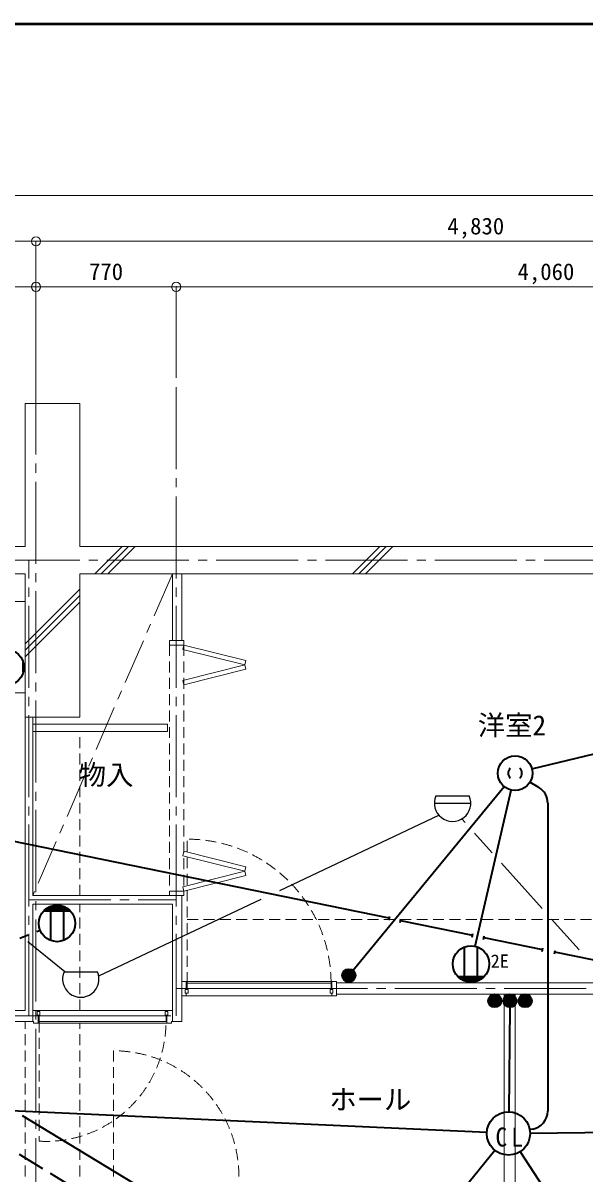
# Model space of a CAD drawing. Units: millimetres at full size, sheet at 1:50; details may follow other scales. Extents: x -9674 to 9699, y -6794 to 6791.
# Drawn here: x 1721 to 4807, y 478 to 6791 of the extents above; entities that cross this region are included whole.
import ezdxf
from ezdxf.enums import TextEntityAlignment as Align

# ---------------------------------------------------------------- set-up
doc = ezdxf.new("R2010")
doc.units = ezdxf.units.MM
doc.header["$LTSCALE"] = 50
doc.header["$PDMODE"] = 32
doc.header["$PDSIZE"] = 50
for name, pattern in [('CHAIN1', [8, 5, -1, 1, -1]), ('CHAIN2', [12, 9, -1, 1, -1]), ('DASHED1', [1.8, 1.2, -0.6]), ('DASHED3', [4, 3, -1])]:
    doc.linetypes.add(name, pattern=pattern)
for name, color, linetype, lineweight in [('0-0_図面枠', 7, 'Continuous', 9), ('1-0_芯', 134, 'CHAIN2', 9), ('1-1_躯体', 134, 'Continuous', 9), ('1-2_間仕切', 134, 'Continuous', 9), ('1-3_建具', 134, 'Continuous', 9), ('1-5_設備', 134, 'Continuous', 9), ('1-7_その他', 134, 'DASHED1', 9), ('1-8_ハッチ', 134, 'Continuous', 9), ('1-B_寸法', 134, 'Continuous', 9), ('1-C_梁', 134, 'DASHED1', 9), ('2-0_芯', 2, 'Continuous', 35), ('2-E', 2, 'Continuous', 35), ('3-3', 1, 'Continuous', 25), ('3-E', 3, 'Continuous', 35)]:
    doc.layers.add(name, color=color, linetype=linetype, lineweight=lineweight)
doc.layers.add('1-A_文字', color=134, linetype='Continuous')
doc.styles.add('ＭＳ ゴシック', font='')
doc.styles.get('ＭＳ ゴシック').set_extended_font_data('MS Gothic')

msp = doc.modelspace()

# ---------------------------------------------------------------- linework, layer by layer
at = {"layer": '0-0_図面枠'}
for p, q in [((9697.16, 6789.66), (-9672.16, 6789.66)), ((9695.4, 6787.9), (-9670.4, 6787.9)), ((-9668.64, 6786.14), (9693.64, 6786.14)), ((9691.87, 6784.38), (-9666.87, 6784.38)), ((9690.11, 6782.61), (-9665.11, 6782.61)), ((9688.35, 6780.85), (-9663.35, 6780.85))]:
    msp.add_line(p, q, dxfattribs=at)
msp.add_lwpolyline([(9698.92, -6793.93), (9698.92, 6791.43), (-9673.92, 6791.43)], dxfattribs=at)
at = {"layer": '1-0_芯'}
for p, q in [((1792.5, -3375.62), (1792.5, 4844.38)), ((2562.5, 1344.38), (2562.5, 4844.38)), ((-8617.5, 3844.38), (8392.5, 3844.38)), ((1753.5, 1344.38), (1753.5, 3844.38)), ((1753.5, 1980.88), (2562.5, 1980.88)), ((2562.5, 1494.38), (8392.5, 1494.38)), ((-1017.5, 1344.38), (2562.5, 1344.38))]:
    msp.add_line(p, q, dxfattribs=at)
at = {"layer": '1-1_躯体'}
for p, q in [((1732.5, 3919.38), (1732.5, 4704.38)), ((1732.5, 4704.38), (2032.5, 4704.38)), ((2032.5, 3919.38), (2032.5, 4704.38)), ((-2917.5, 3919.38), (1732.5, 3919.38)), ((-2917.5, 3769.38), (1732.5, 3769.38)), ((1732.5, 2984.38), (1732.5, 3769.38)), ((2032.5, 3769.38), (6382.5, 3769.38)), ((2032.5, 2984.38), (2032.5, 3769.38)), ((1732.5, 2984.38), (2032.5, 2984.38))]:
    msp.add_line(p, q, dxfattribs=at)
msp.add_lwpolyline([(2032.5, 3919.38), (6382.5, 3919.38), (6382.5, 4704.38)], dxfattribs=at)
at = {"layer": '1-2_間仕切'}
for p, q in [((2541.5, 3769.38), (2541.5, 3404.38)), ((2592.5, 3404.38), (2592.5, 3769.38)), ((1732.5, 2984.38), (1732.5, 1374.38)), ((1774.5, 2984.38), (1774.5, 2004.38)), ((1774.5, 2904.38), (2515, 2904.38)), ((2592.5, 2004.38), (1774.5, 2004.38)), ((1774.5, 1957.38), (1774.5, 1314.38)), ((2541.5, 1957.38), (1774.5, 1957.38)), ((2541.5, 1957.38), (2541.5, 1314.38)), ((2592.5, 1314.38), (2592.5, 2004.38)), ((5427.5, 1525.38), (3442.5, 1525.38)), ((5427.5, 1464.38), (3442.5, 1464.38)), ((878.5, 1374.38), (1732.5, 1374.38)), ((878.5, 1314.38), (1762.5, 1314.38)), ((1779.5, 1314.38), (1723.5, 1314.38)), ((2592.5, 1314.38), (2536.5, 1314.38))]:
    msp.add_line(p, q, dxfattribs=at)
msp.add_lwpolyline([(1774.5, 2944.38), (2515, 2944.38), (2515, 2904.38)], dxfattribs=at)
at = {"layer": '1-3_建具'}
for p, q in [((2605, 3404.38), (2525, 3404.38)), ((2598.94, 3355.13), (2605, 3379.38)), ((2598.94, 3355.13), (2938.49, 3270.24)), ((2605, 3379.38), (2605, 3404.38)), ((2944.55, 3294.5), (2605, 3379.38)), ((2938.49, 3270.24), (2944.55, 3294.5)), ((2598.94, 3185.36), (2938.49, 3270.24)), ((2944.55, 3245.99), (2605, 3161.1)), ((2938.49, 3270.24), (2944.55, 3245.99)), ((2598.94, 3185.36), (2605, 3161.1)), ((2598.94, 2223.41), (2605, 2247.67)), ((2598.94, 2223.41), (2938.49, 2138.53)), ((2944.55, 2162.78), (2605, 2247.67)), ((2938.49, 2138.53), (2944.55, 2162.78)), ((2598.94, 2053.64), (2938.49, 2138.53)), ((2944.55, 2114.27), (2605, 2029.38)), ((2938.49, 2138.53), (2944.55, 2114.27)), ((2605, 2029.38), (2525, 2029.38)), ((2525, 2004.38), (2525, 2029.38)), ((2598.94, 2053.64), (2605, 2029.38)), ((2605, 2004.38), (2605, 2029.38)), ((2605, 2004.38), (2525, 2004.38)), ((2617.5, 1489.38), (2617.5, 1534.38)), ((2622.5, 1524.38), (2622.5, 1494.38)), ((3412.5, 1524.38), (2622.5, 1524.38)), ((3412.5, 1494.38), (3412.5, 1524.38)), ((3442.5, 1534.38), (3417.5, 1534.38)), ((3442.5, 1534.38), (3442.5, 1454.38)), ((2617.5, 1454.38), (2592.5, 1454.38)), ((2612.5, 1489.38), (2612.5, 1469.38)), ((2612.5, 1489.38), (2627.5, 1489.38)), ((2612.5, 1469.38), (2627.5, 1469.38)), ((2617.5, 1469.38), (2617.5, 1454.38)), ((2617.5, 1454.38), (3417.5, 1454.38)), ((2622.5, 1494.38), (3412.5, 1494.38)), ((2627.5, 1489.38), (2627.5, 1469.38)), ((3407.5, 1489.38), (3407.5, 1469.38)), ((3422.5, 1489.38), (3407.5, 1489.38)), ((3407.5, 1469.38), (3422.5, 1469.38)), ((3417.5, 1469.38), (3417.5, 1454.38)), ((3442.5, 1454.38), (3417.5, 1454.38)), ((3422.5, 1469.38), (3422.5, 1489.38)), ((1804.5, 1374.38), (1774.5, 1374.38)), ((1799.5, 1369.38), (1814.5, 1369.38)), ((1799.5, 1349.38), (1799.5, 1369.38)), ((1799.5, 1349.38), (1814.5, 1349.38)), ((1804.5, 1374.38), (1804.5, 1369.38)), ((2511.5, 1374.38), (1804.5, 1374.38)), ((1804.5, 1349.38), (1804.5, 1304.38)), ((1809.5, 1314.38), (1809.5, 1344.38)), ((1809.5, 1344.38), (2506.5, 1344.38)), ((1814.5, 1349.38), (1814.5, 1369.38)), ((2501.5, 1349.38), (2501.5, 1369.38)), ((2516.5, 1369.38), (2501.5, 1369.38)), ((2516.5, 1349.38), (2501.5, 1349.38)), ((2506.5, 1314.38), (2506.5, 1344.38)), ((2511.5, 1374.38), (2541.5, 1374.38)), ((2511.5, 1374.38), (2511.5, 1369.38)), ((2511.5, 1349.38), (2511.5, 1304.38)), ((2516.5, 1349.38), (2516.5, 1369.38)), ((1779.5, 1314.38), (1779.5, 1304.38)), ((1804.5, 1304.38), (1779.5, 1304.38)), ((1804.5, 1304.38), (2511.5, 1304.38)), ((2506.5, 1314.38), (1809.5, 1314.38)), ((2511.5, 1304.38), (2536.5, 1304.38)), ((2536.5, 1314.38), (2536.5, 1304.38))]:
    msp.add_line(p, q, dxfattribs=at)
at = {"layer": '1-3_建具', "linetype": 'DASHED1'}
for p, q in [((2525, 3379.38), (2525, 2029.38)), ((2605, 3379.38), (2605, 2029.38)), ((2622.5, 1524.38), (2622.5, 2314.38)), ((1809.5, 1314.38), (1809.5, 657.54)), ((2217.5, 464.38), (2217.5, 1153.38))]:
    msp.add_line(p, q, dxfattribs=at)
at = {"layer": '1-3_建具'}
for points in [[(2605, 3379.38), (2525, 3379.38), (2525, 3404.38)], [(2617.5, 1534.38), (2592.5, 1534.38), (2592.5, 1454.38)], [(3417.5, 1489.38), (3417.5, 1534.38), (2617.5, 1534.38)]]:
    msp.add_lwpolyline(points, dxfattribs=at)
at = {"layer": '1-3_建具', "linetype": 'DASHED1'}
for centre, radius, start, end in [((2622.5, 1524.38), 790, 0, 90), ((1848.5, 1314.38), 658, 266.60206, 0), ((2217.5, 464.38), 689, 0, 90)]:
    msp.add_arc(centre, radius, start, end, dxfattribs=at)
at = {"layer": '1-5_設備'}
for p, q in [((-987.5, 3617.38), (1732.5, 3617.38)), ((-987.5, 3117.38), (1732.5, 3117.38)), ((4362.5, 4.38), (4362.5, 1464.38)), ((4422.5, 4.38), (4422.5, 1464.38))]:
    msp.add_line(p, q, dxfattribs=at)
at = {"layer": '1-7_その他', "linetype": 'CHAIN1'}
msp.add_line((2541.5, 3769.38), (1774.5, 2004.38), dxfattribs=at)
at = {"layer": '1-8_ハッチ'}
for p, q in [((2115.99, 3769.38), (2265.99, 3919.38)), ((2151.35, 3769.38), (2301.35, 3919.38)), ((2186.7, 3769.38), (2336.7, 3919.38)), ((3530.21, 3769.38), (3680.21, 3919.38)), ((3565.56, 3769.38), (3715.56, 3919.38)), ((3600.92, 3769.38), (3750.92, 3919.38)), ((1732.5, 3385.89), (2032.5, 3685.89)), ((1732.5, 3350.54), (2032.5, 3650.54)), ((1732.5, 3315.18), (2032.5, 3615.18))]:
    msp.add_line(p, q, dxfattribs=at)
at = {"layer": '1-B_寸法'}
for p, q in [((-6877.5, 5844.38), (6622.5, 5844.38)), ((-3157.5, 5594.38), (1792.5, 5594.38)), ((1792.5, 5594.38), (6622.5, 5594.38)), ((1792.5, 5594.38), (1792.5, 4844.38)), ((-1017.5, 5344.38), (1792.5, 5344.38)), ((1792.5, 5344.38), (2562.5, 5344.38)), ((2562.5, 5344.38), (2562.5, 4844.38)), ((2562.5, 5344.38), (6622.5, 5344.38))]:
    msp.add_line(p, q, dxfattribs=at)
for p in [(1792.5, 5594.38), (1792.5, 5344.38), (2562.5, 5344.38)]:
    msp.add_point(p, dxfattribs=at)
at = {"layer": '1-C_梁'}
for p, q in [((2032.5, 2004.38), (2032.5, 2904.38)), ((2032.5, 1374.38), (2032.5, 1957.38)), ((2622.5, 1874.38), (6382.5, 1874.38)), ((1732.5, 464.38), (1732.5, 1314.38)), ((2032.5, 464.38), (2032.5, 1304.38))]:
    msp.add_line(p, q, dxfattribs=at)
at = {"layer": '2-0_芯'}
for p, q in [((1723.1, 3232.53), (1723.1, 3281.18)), ((4514.63, 2700.02), (6135.08, 3087.74)), ((3532.9, 1593.58), (4362.38, 2602.72)), ((4553.45, 2597.14), (4504.01, 2627)), ((4203.35, 1727.28), (4401.3, 2583.56)), ((4601.75, 2511.54), (4601.75, 822.16)), ((1836.77, 1922.03), (1979.6, 1922.03)), ((1839.84, 1925.03), (1976.52, 1925.03)), ((1846.87, 1931.03), (1969.49, 1931.03)), ((1855.5, 1937.03), (1960.86, 1937.03)), ((1866.72, 1943.03), (1949.65, 1943.03)), ((1873.18, 1945.71), (1873.18, 1758.32)), ((1883.86, 1949.03), (1932.5, 1949.03)), ((1943.18, 1945.71), (1943.18, 1758.32)), ((4145.82, 1536.14), (4145.82, 1723.53)), ((4215.82, 1536.14), (4215.82, 1723.53)), ((3540.49, 1584.97), (3479.57, 1584.97)), ((3531.64, 1594.57), (3488.43, 1594.57)), ((3546.04, 1565.76), (3474.03, 1565.76)), ((3544.74, 1575.37), (3475.33, 1575.37)), ((3544.74, 1556.16), (3475.33, 1556.16)), ((3540.49, 1546.56), (3479.57, 1546.56)), ((3531.64, 1536.96), (3488.43, 1536.96)), ((4252.23, 1559.82), (4109.4, 1559.82)), ((4249.16, 1556.82), (4112.48, 1556.82)), ((4242.13, 1550.82), (4119.51, 1550.82)), ((4233.5, 1544.82), (4128.14, 1544.82)), ((4222.28, 1538.82), (4139.35, 1538.82)), ((4205.14, 1532.82), (4156.5, 1532.82)), ((4291.97, 1458.61), (4291.97, 1397.7)), ((4301.57, 1462.86), (4301.57, 1393.45)), ((4311.17, 1464.16), (4311.17, 1392.15)), ((4320.77, 1462.86), (4320.77, 1393.45)), ((4330.37, 1458.61), (4330.37, 1397.7)), ((4375.32, 1458.61), (4375.32, 1397.7)), ((4384.92, 1462.86), (4384.92, 1393.45)), ((4394.52, 1464.16), (4394.52, 1392.15)), ((4404.12, 1462.86), (4404.12, 1393.45)), ((4413.72, 1458.61), (4413.72, 1397.7)), ((4458.66, 1458.61), (4458.66, 1397.7)), ((4468.27, 1462.86), (4468.27, 1393.45)), ((4477.87, 1464.16), (4477.87, 1392.15)), ((4487.47, 1462.86), (4487.47, 1393.45)), ((4497.07, 1458.61), (4497.07, 1397.7)), ((4282.36, 1449.76), (4282.36, 1406.55)), ((4339.98, 1449.76), (4339.98, 1406.55)), ((4365.71, 1449.76), (4365.71, 1406.55)), ((4394.52, 1392.15), (4387.67, 818.7)), ((4423.32, 1449.76), (4423.32, 1406.55)), ((4449.06, 1449.76), (4449.06, 1406.55)), ((4506.67, 1449.76), (4506.67, 1406.55)), ((4267.6, 705.34), (605.41, 872.08)), ((4519.34, 723.72), (4503.17, 720.83)), ((4505.01, 701.27), (5802.58, 715.9)), ((3970.98, 189.19), (4311.32, 607.78)), ((4747.05, 148.43), (4451.27, 600.54))]:
    msp.add_line(p, q, dxfattribs=at)
at = {"layer": '2-0_芯', "linetype": 'CHAIN1'}
msp.add_line((1052.69, 1515.35), (1815.11, 1815.39), dxfattribs=at)
at = {"layer": '2-0_芯'}
for centre, radius in [((1626.09, 3256.86), 100.02), ((1908.18, 1852.01), 100.02), ((4180.82, 1629.83), 100.02), ((3510.03, 1565.76), 36.01), ((4311.17, 1428.16), 36.01), ((4394.52, 1428.16), 36.01), ((4477.87, 1428.16), 36.01)]:
    msp.add_circle(centre, radius, dxfattribs=at)
for centre, start, end in [((4501.75, 2511.54), 360, 58.86802), ((4501.75, 822.16), 280.13443, 0)]:
    msp.add_arc(centre, 100, start, end, dxfattribs=at)
at = {"layer": '2-E'}
for centre, radius in [((4422.7, 2676.11), 95), ((4386.25, 699.93), 118.77)]:
    msp.add_circle(centre, radius, dxfattribs=at)
for centre, start, end in [((4422.77, 2676.11), 134.60828, 225.39175), ((4422.62, 2676.11), 314.60828, 45.39175)]:
    msp.add_arc(centre, 38.07, start, end, dxfattribs=at)
at = {"layer": '3-3'}
for p, q in [((3988.03, 2551.73), (4171.4, 2551.73)), ((3979.7, 2511.72), (4179.74, 2511.72)), ((3131.57, 2033.56), (4004.27, 2446.06)), ((4148.03, 2405.49), (4130.2, 2425.38)), ((4297.27, 2238.95), (4199.81, 2347.7)), ((4571.03, 1933.44), (4347.64, 2182.73)), ((2137.42, 1563.66), (3029.46, 1985.29)), ((4773.72, 1707.25), (4623.03, 1875.41)), ((1951.95, 1587.05), (1748.57, 1751.05)), ((1947.09, 1587.05), (2130.46, 1587.05))]:
    msp.add_line(p, q, dxfattribs=at)
for centre in [(4079.72, 2511.74), (2038.78, 1547.05)]:
    msp.add_arc(centre, 100.03, 156.4305, 23.56947, dxfattribs=at)
at = {"layer": '3-E'}
for p, q in [((3732.3, 1880.39), (989.75, 2441.61)), ((3730.29, 1870.59), (3734.3, 1890.19)), ((3792, 1857.97), (3796.01, 1877.56)), ((3794, 1867.76), (4188.77, 1786.98)), ((4186.77, 1777.18), (4190.78, 1796.78)), ((4248.64, 1764.52), (4252.65, 1784.12)), ((4250.64, 1774.32), (4573.3, 1708.29)), ((4571.29, 1698.5), (4575.3, 1718.09)), ((4638.29, 1684.78), (4642.3, 1704.38)), ((5277.27, 1564.23), (4640.3, 1694.58)), ((1716.48, 798.66), (2382.34, 394.44))]:
    msp.add_line(p, q, dxfattribs=at)
at = {"layer": '3-E', "linetype": 'DASHED3'}
msp.add_line((6100.62, -2094.15), (1311.59, 821.32), dxfattribs=at)

# ---------------------------------------------------------------- texts
at = {"layer": '1-A_文字', "style": 'ＭＳ ゴシック'}
for s, p in [('洋室2', (4218.14, 2851.13)), ('物入', (2027.21, 2578.96)), ('ホール', (3402.94, 798.27))]:
    msp.add_text(s, height=110, dxfattribs=at).set_placement(p, align=Align.BOTTOM_LEFT)
at = {"layer": '1-B_寸法', "style": 'ＭＳ ゴシック'}
for s, p in [('4,830', (4051.25, 5604.38)), ('770', (2083.75, 5354.38)), ('4,060', (4436.25, 5354.38))]:
    msp.add_text(s, height=91.64, dxfattribs=at).set_placement(p, align=Align.BOTTOM_LEFT)
at = {"layer": '2-0_芯', "color": 7, "style": 'ＭＳ ゴシック'}
msp.add_text('2E', height=73.31, dxfattribs=at).set_placement((4288.63, 1586.66), align=Align.BOTTOM_LEFT)
at = {"layer": '2-E', "color": 7, "insert": (4315.17, 626.34), "char_height": 104.5, "attachment_point": 7, "style": 'ＭＳ ゴシック'}
msp.add_mtext('\\T1.36;\\W0.9;CL', dxfattribs=at)

doc.saveas('drawing.dxf')
